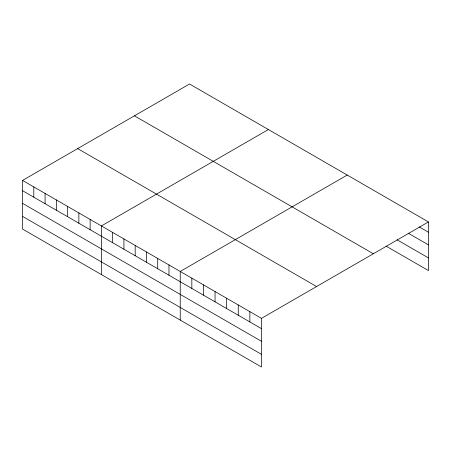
<?xml version="1.0" encoding="UTF-8"?>
<svg xmlns="http://www.w3.org/2000/svg" width="451" height="451" viewBox="0 0 451 451"><rect width="100%" height="100%" fill="white"/><g stroke="black" fill="none" stroke-linecap="round" stroke-linejoin="round"><path stroke-width="0.68" d="M386.095 246.128L428.45 270.577L428.45 221.948L189.538 84.01L22.55 180.423L22.55 229.052L261.462 366.99L261.462 318.355L22.55 180.423M268.379 129.533L101.39 225.94L101.39 274.569M347.219 175.05L180.231 271.457L180.231 320.092M261.462 318.355L428.45 221.948M419.165 226.864L428.45 232.226M408.144 233.156L428.45 244.882M397.117 239.831L428.45 257.921M134.432 115.828L373.343 253.761M77.657 148.605L316.568 286.543M22.55 190.7L261.462 328.632M22.55 203.356L261.462 341.289M22.55 216.395L261.462 354.328M249.86 311.658L249.86 321.935M238.252 304.955L238.252 315.232M226.65 298.258L226.65 308.535M215.048 291.56L215.048 301.832M203.44 284.857L203.44 295.134M191.838 278.16L191.838 288.437M168.967 264.957L168.967 275.234M157.709 258.451L157.709 268.728M146.445 251.951L146.445 262.228M135.182 245.445L135.182 255.723M123.918 238.945L123.918 249.223M112.654 232.44L112.654 242.717M90.127 219.44L90.127 229.711M78.863 212.934L78.863 223.211M67.605 206.434L67.605 216.705M56.341 199.928L56.341 210.205M45.077 193.428L45.077 203.7M33.814 186.923L33.814 197.2"/></g></svg>
